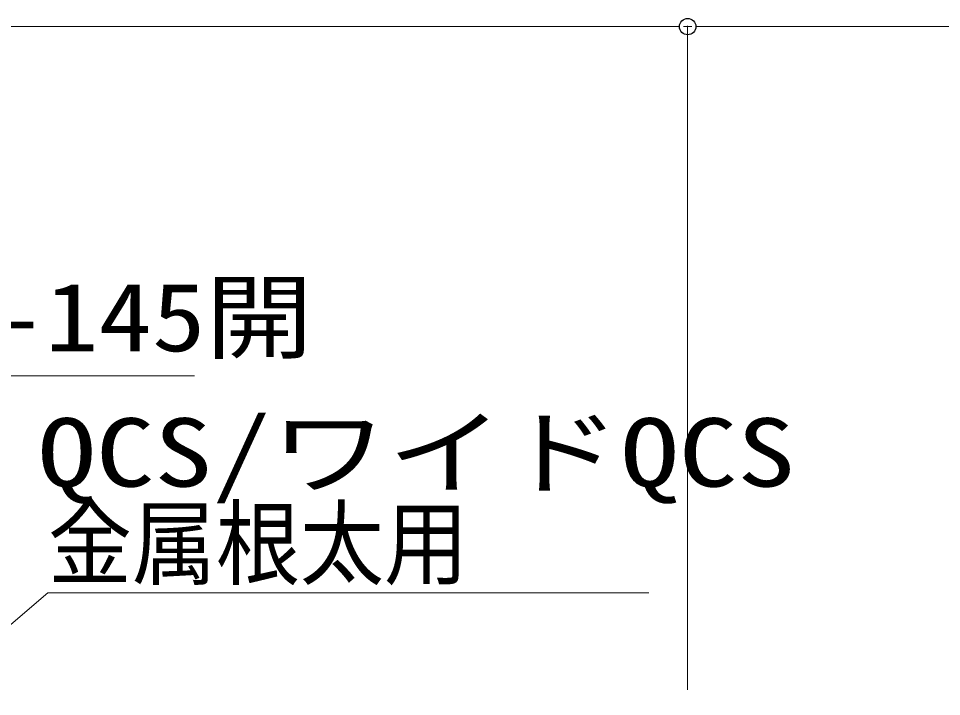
# Model space of a CAD drawing. Units: millimetres, scale not verified. Extents: x -8199 to 8201, y -2963 to 5056.
# Drawn here: x 2858 to 3422, y -913 to -499 of the extents above; entities that cross this region are included whole.
import ezdxf
from ezdxf.enums import TextEntityAlignment as Align

# ---------------------------------------------------------------- set-up
doc = ezdxf.new("R2010")
doc.units = ezdxf.units.MM
doc.header["$LTSCALE"] = 20
doc.header["$PDMODE"] = 32
doc.header["$PDSIZE"] = 10
for name, color, linetype, lineweight in [('0-1_一般', 4, 'Continuous', 9), ('0-2_寸法', 7, 'Continuous', 9), ('0-3_0', 7, 'Continuous', 9)]:
    doc.layers.add(name, color=color, linetype=linetype, lineweight=lineweight)
doc.layers.add('0-4_Defpoints', color=7, linetype='Continuous')
doc.styles.add('ＭＳ ゴシック', font='')
doc.styles.get('ＭＳ ゴシック').set_extended_font_data('MS Gothic')

# ---------------------------------------------------------------- blocks, each defined once
blk = doc.blocks.new('_DOT')
at = {"layer": '0-3_0'}
for p, q in [((-10, 0), (-20, 0)), ((-5, 0), (5, 0))]:
    blk.add_line(p, q, dxfattribs=at)

msp = doc.modelspace()

# ---------------------------------------------------------------- linework, layer by layer
at = {"layer": '0-1_一般', "color": 2}
for points in [[(2965.35, -717.49), (2513.79, -717.49), (2385.79, -917.49)], [(3242.79, -850.03), (2875.91, -850.03), (2783.25, -929.1)]]:
    msp.add_lwpolyline(points, dxfattribs=at)
at = {"layer": '0-2_寸法'}
for p, q in [((3256.49, -504.16), (2743.19, -504.16)), ((3266.51, -909.16), (3266.51, -504.16)), ((3266.51, -909.16), (3266.51, -504.16)), ((3789.83, -504.16), (3276.52, -504.16))]:
    msp.add_line(p, q, dxfattribs=at)
at = {"layer": '0-4_Defpoints'}
msp.add_point((3266.51, -504.16), dxfattribs=at)

# ---------------------------------------------------------------- block references
at = {"layer": '0-2_寸法', "xscale": 0.5007446, "yscale": 0.5007446}
msp.add_blockref('_DOT', (3266.51, -504.16), dxfattribs=at)
at = {"layer": '0-2_寸法', "xscale": 0.5007446, "yscale": 0.5007446, "rotation": 180}
msp.add_blockref('_DOT', (3266.51, -504.16), dxfattribs=at)

# ---------------------------------------------------------------- texts
at = {"layer": '0-2_寸法', "color": 4, "style": 'ＭＳ ゴシック'}
for s, width, p in [('デッキ材25-145開', 1.15, (2513.79, -714.98)), ('QCS/ワイドQCS', 1.25, (2869.7, -797.64)), ('金属根太用', 0.9, (2875.91, -853.14))]:
    msp.add_text(s, height=41.79, dxfattribs=dict(at, width=width)).set_placement(p, align=Align.BOTTOM_LEFT)

doc.saveas('drawing.dxf')
